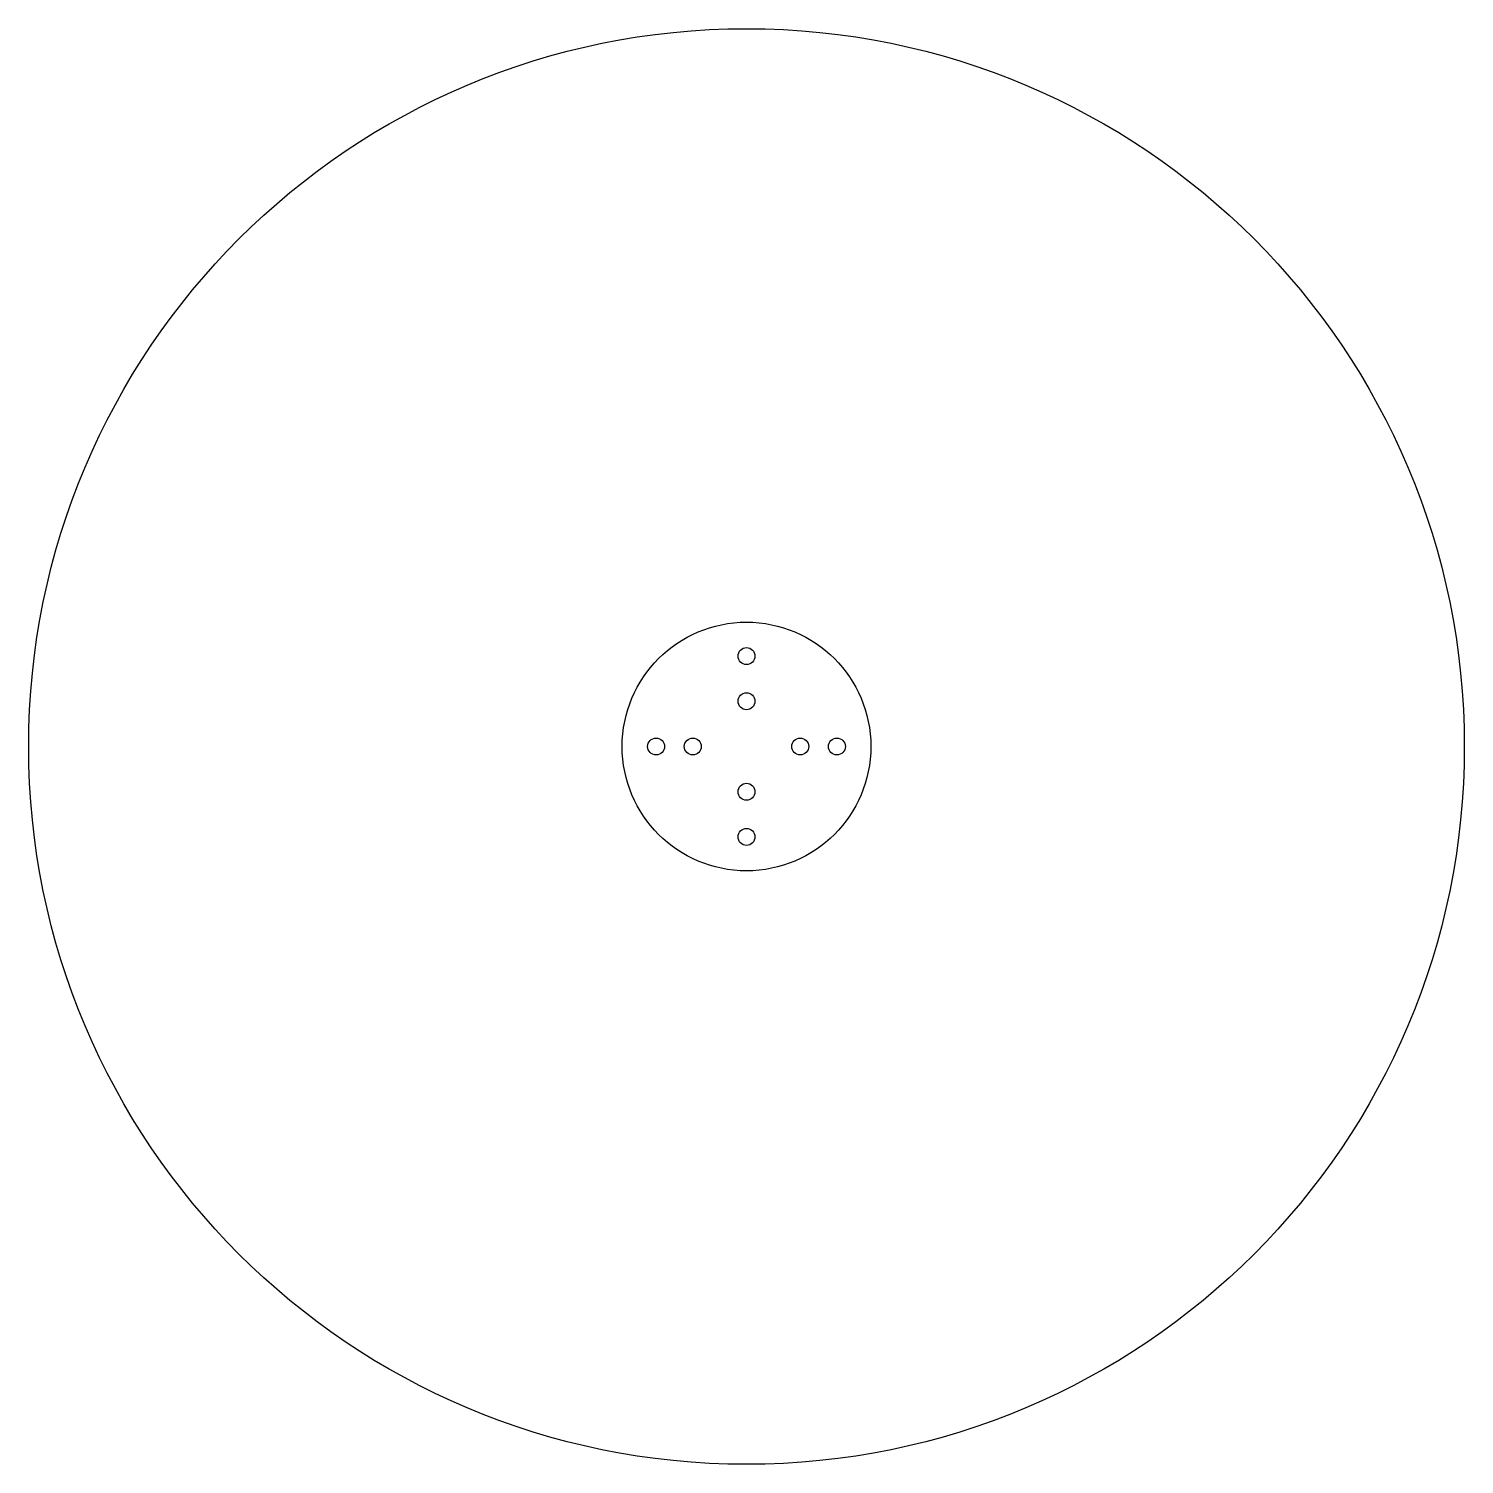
# Model space of a CAD drawing. Header units: millimetres. Extents: x -127 to 127, y -127 to 127.
import ezdxf

# ---------------------------------------------------------------- set-up
doc = ezdxf.new("R2010")
doc.units = ezdxf.units.MM

msp = doc.modelspace()

# ---------------------------------------------------------------- linework, layer by layer
for centre, radius in [((0, 0), 127), ((0, 0), 22), ((0, 16), 1.5), ((0, 8), 1.5), ((-16, 0), 1.5), ((-9.5, 0), 1.5), ((9.5, 0), 1.5), ((16, 0), 1.5), ((0, -8), 1.5), ((0, -16), 1.5)]:
    msp.add_circle(centre, radius)

doc.saveas('drawing.dxf')
